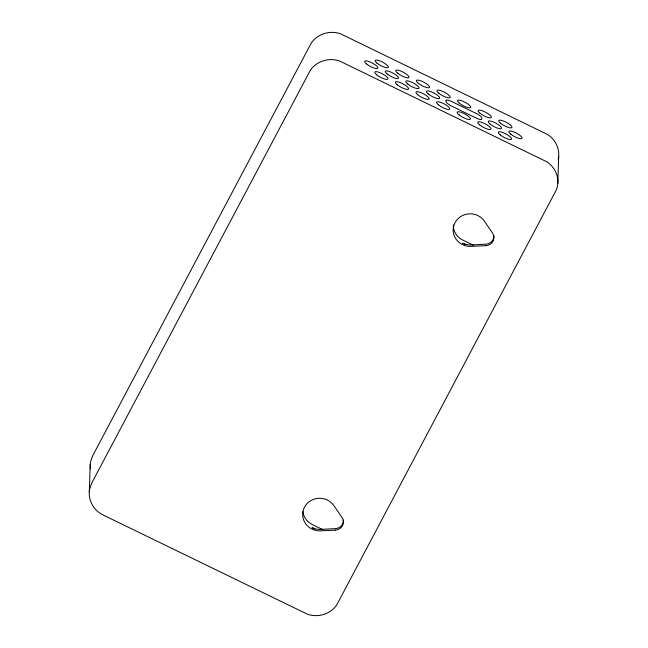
<?xml version="1.0" encoding="UTF-8"?>
<svg xmlns="http://www.w3.org/2000/svg" width="648" height="648" viewBox="0 0 648 648"><rect width="100%" height="100%" fill="white"/><g stroke="black" fill="none" stroke-linecap="round" stroke-linejoin="round"><path stroke-width="0.97" d="M89.303 491.694C88.501 501.269 94.252 510.745 102.846 514.876L307.533 614.255A25.151 24.065 1.9 0 0 336.62 605.192L556.446 189.702A25.151 24.065 1.9 0 0 546.888 161.846L339.56 60.969A25.151 24.065 1.9 0 0 310.473 70.033L91.83 482.873L89.764 488.576L89.303 491.694L90.21 464.47L90.663 461.352L92.761 455.601L311.38 42.809A25.151 24.065 1.9 0 1 340.467 33.745L547.795 134.614A25.151 24.065 1.9 0 1 558.228 159.448M90.21 464.47L90.339 468.844M557.79 183.562L558.689 156.338M473.405 245.228L462.672 240.003A17.034 16.305 1.9 0 1 453.333 224.913M465.248 244.466L462.567 243.162A17.034 16.305 1.9 0 0 471.193 244.912L485.927 244.174A8.521 8.149 1.9 0 0 493.962 235.605M322.898 529.691L312.166 524.475A17.034 16.305 1.9 0 1 302.899 511.515M314.742 528.938L312.061 527.626A17.034 16.305 1.9 0 0 320.687 529.384L335.421 528.638A8.521 8.149 1.9 0 0 343.456 520.069M446.002 100.602L446.043 101.858A6.391 1.685 27.9 0 0 450.619 105.616L477.082 118.487A6.391 1.685 27.9 0 0 481.764 119.232L481.812 117.709A6.391 1.685 27.9 0 0 477.236 113.951L450.773 101.08A6.391 1.685 27.9 0 0 446.091 100.335L446.002 100.602M485.879 245.657L471.145 246.402A17.042 16.305 1.9 0 1 453.333 227.78A17.042 16.305 1.9 0 1 475.843 214.747A17.059 16.322 1.9 0 1 484.461 221.235L492.537 233.078A8.521 8.149 1.9 0 1 485.879 245.657M335.372 530.129L320.639 530.866A17.042 16.305 1.9 0 1 302.827 512.252A17.042 16.305 1.9 0 1 325.337 499.219A17.059 16.322 1.9 0 1 333.955 505.707L342.031 517.541A8.521 8.149 1.9 0 1 335.372 530.129M438.809 93.215A7.452 1.96 27.9 0 0 449.971 97.662A7.452 1.96 27.9 0 0 441.912 91.044A7.452 1.96 27.9 0 0 438.809 93.215M418.219 83.195A7.452 1.96 27.9 0 0 429.373 87.642A7.452 1.96 27.9 0 0 421.322 81.024A7.452 1.96 27.9 0 0 418.219 83.195M397.621 73.175A7.452 1.96 27.9 0 0 408.783 77.622A7.452 1.96 27.9 0 0 400.723 71.005A7.452 1.96 27.9 0 0 397.621 73.175M376.642 74.771A7.452 1.96 27.9 0 0 387.804 79.21A7.452 1.96 27.9 0 0 379.744 72.6A7.452 1.96 27.9 0 0 376.642 74.771M417.83 94.811A7.452 1.96 27.9 0 0 428.992 99.257A7.452 1.96 27.9 0 0 420.933 92.64A7.452 1.96 27.9 0 0 417.83 94.811M397.232 84.791A7.452 1.96 27.9 0 0 408.394 89.238A7.452 1.96 27.9 0 0 400.334 82.62A7.452 1.96 27.9 0 0 397.232 84.791M500.216 134.897A7.452 1.96 27.9 0 0 511.377 139.336A7.452 1.96 27.9 0 0 503.318 132.719A7.452 1.96 27.9 0 0 500.216 134.897M500.596 123.282A7.452 1.96 27.9 0 0 511.758 127.721A7.452 1.96 27.9 0 0 503.699 121.111A7.452 1.96 27.9 0 0 500.596 123.282M480.006 113.262A7.452 1.96 27.9 0 0 491.168 117.701A7.452 1.96 27.9 0 0 483.108 111.083A7.452 1.96 27.9 0 0 480.006 113.262M459.408 103.243A7.452 1.96 27.9 0 0 470.57 107.681A7.452 1.96 27.9 0 0 462.51 101.064A7.452 1.96 27.9 0 0 459.408 103.243M377.023 63.156A7.452 1.96 27.9 0 0 388.184 67.603A7.452 1.96 27.9 0 0 380.125 60.985A7.452 1.96 27.9 0 0 377.023 63.156M387.131 73.969A7.452 1.96 27.9 0 0 398.293 78.416A7.452 1.96 27.9 0 0 390.234 71.798A7.452 1.96 27.9 0 0 387.131 73.969M366.533 63.95A7.452 1.96 27.9 0 0 377.695 68.396A7.452 1.96 27.9 0 0 369.635 61.779A7.452 1.96 27.9 0 0 366.533 63.95M490.107 124.076A7.452 1.96 27.9 0 0 501.269 128.523A7.452 1.96 27.9 0 0 493.209 121.905A7.452 1.96 27.9 0 0 490.107 124.076M407.722 83.997A7.452 1.96 27.9 0 0 418.883 88.436A7.452 1.96 27.9 0 0 410.824 81.818A7.452 1.96 27.9 0 0 407.722 83.997M428.32 94.017A7.452 1.96 27.9 0 0 439.482 98.456A7.452 1.96 27.9 0 0 431.422 91.846A7.452 1.96 27.9 0 0 428.32 94.017M510.705 134.096A7.452 1.96 27.9 0 0 521.867 138.542A7.452 1.96 27.9 0 0 513.807 131.925A7.452 1.96 27.9 0 0 510.705 134.096M438.429 104.83A7.452 1.96 27.9 0 0 449.591 109.277A7.452 1.96 27.9 0 0 441.531 102.659A7.452 1.96 27.9 0 0 438.429 104.83M459.019 114.85A7.452 1.96 27.9 0 0 470.181 119.297A7.452 1.96 27.9 0 0 462.121 112.679A7.452 1.96 27.9 0 0 459.019 114.85M479.617 124.87A7.452 1.96 27.9 0 0 490.779 129.317A7.452 1.96 27.9 0 0 482.72 122.699A7.452 1.96 27.9 0 0 479.617 124.87"/></g></svg>
